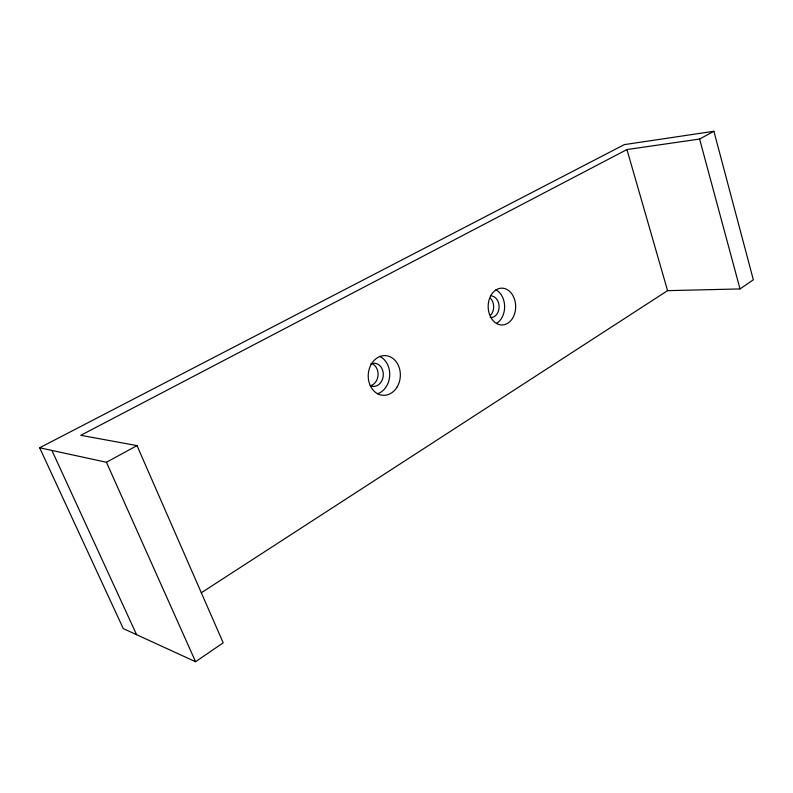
<?xml version="1.0" encoding="UTF-8"?>
<svg xmlns="http://www.w3.org/2000/svg" width="793" height="793" viewBox="0 0 793 793"><rect width="100%" height="100%" fill="white"/><g stroke="black" fill="none" stroke-linecap="round" stroke-linejoin="round"><path stroke-width="1.19" d="M713.888 131.271L624.289 144.623L39.65 447.777L123.282 628.601L195.574 661.729L223.19 642.816L137.011 445.607L80.797 435.317L626.956 149.55L699.604 139.043L713.888 131.271L753.35 279.8L740.018 288.93L667.567 290.654L201.333 592.758M39.65 447.777L106.44 462.26L137.011 445.607M51.902 450.434L136.604 634.707M106.44 462.26L195.574 661.729M626.956 149.55L667.567 290.654M699.604 139.043L740.018 288.93M372.076 363.66A11.548 9.417 -86.3 0 1 378.043 375.406A11.548 9.417 -86.3 0 1 370.202 385.854M490.381 298.198A10.706 8.089 89.4 0 1 490.698 315.128M379.589 356.374A19.647 15.979 -86.3 0 1 389.7 375.694A19.647 15.979 -86.3 0 1 377.448 393.804M370.807 363.947A11.608 9.437 -86.3 0 1 383.297 374.702A11.608 9.437 -86.3 0 1 370.519 385.794M495.962 289.812A18.209 13.709 89.4 0 1 504.626 306.366A18.209 13.709 89.4 0 1 496.587 323.336M491.908 296.027A10.765 8.099 89.4 0 1 499.055 307.922A10.765 8.099 89.4 0 1 490.183 317.418M397.204 386.835A19.875 16.048 -86.4 0 0 386.112 355.67A19.875 16.048 -86.4 0 0 369.548 383.862A19.875 16.048 -86.4 0 0 397.204 386.835M490.728 295.789A18.408 13.749 89.5 0 0 500.591 324.882A18.408 13.749 89.5 0 0 514.439 299.05A18.408 13.749 89.5 0 0 490.728 295.789"/></g></svg>
